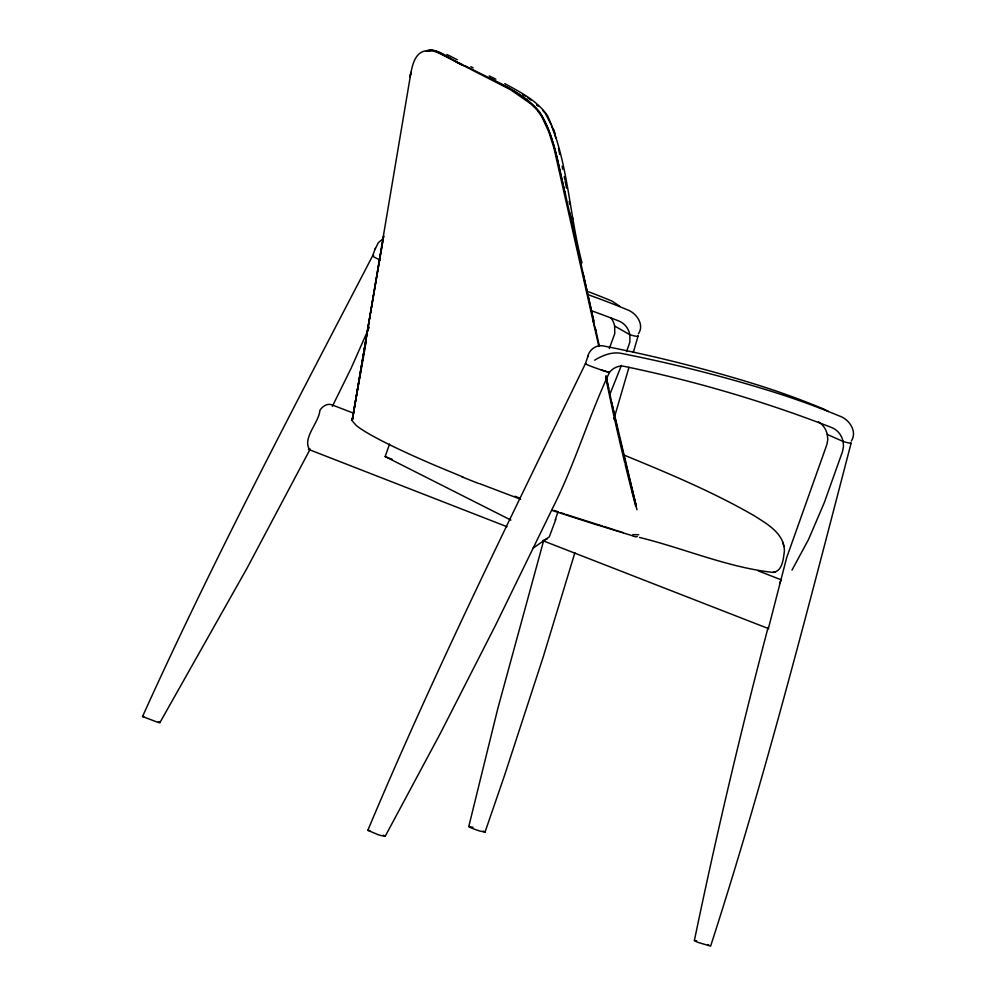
<?xml version="1.0" encoding="UTF-8"?>
<svg xmlns="http://www.w3.org/2000/svg" width="996" height="996" viewBox="0 0 996 996"><rect width="100%" height="100%" fill="white"/><g stroke="black" fill="none" stroke-linecap="round" stroke-linejoin="round"><path stroke-width="1.49" d="M818.513 421.831A23.73 20.318 -66.1 0 1 827.253 434.43L827.813 439.448L826.879 444.565L786.641 557.748L768.364 628.601M364.026 353.941L352.186 419.876L383.697 235.94L352.248 420.499L410.987 72.322L410.016 76.879C412.132 67.504 413.651 53.56 425.055 50.883M364.461 351.513L365.096 348.002M365.557 345.438L366.167 342.064M694.386 940.498C716.161 835.532 740.775 731.176 768.09 627.53M574.866 552.755L543.218 656.949L504.586 775.274L485.015 832.146L479.611 830.963A8.591 0.685 19.2 0 1 468.78 826.518L497.801 708.567L543.281 541.986M851.094 443.232C807.171 611.644 764.206 780.453 710.621 946.125L698.395 942.515A8.578 0.685 19.2 0 1 694.623 940.411M779.656 583.457L780.466 581.266M587.677 357.091C588.997 349.509 596.753 344.006 604.348 346.147A1970.449 1687.124 -66.1 0 1 752.827 383.472A1087.445 931.086 -66.1 0 1 824.016 409.144L828.361 411.473M613.86 419.167L628.986 367.25M633.307 352.41L638.062 336.1M375.081 249.274L378.318 242.663L382.862 238.94M587.964 356.033L585.424 363.665C510.425 518.045 434.244 671.989 367.823 830.328L369.914 830.552M510.898 520.099L385.178 456.591L389.56 444.017M555.158 519.999L557.997 511.857M555.88 519.302L549.269 536.894L532.897 548.273M375.417 248.178L372.678 255.711C293.521 408.061 213.194 559.964 142.528 716.522L157.804 722.312A9.213 0.735 19.2 0 0 159.123 722.586A9.126 0.735 19.2 0 0 159.908 722.598M621.404 365.432L609.564 395.113M626.546 351.588L629.846 342.163L629.895 334.731A23.73 20.219 -60.4 0 0 618.69 320.924A1764.887 1503.711 -60.4 0 0 590.64 310.428M609.328 348.5L614.769 333.585L614.657 326.053A23.73 20.219 -60.4 0 0 610.685 317.55M369.304 327.149L351.04 368.42L332.328 406.393M468.817 826.531L470.797 826.755M310.204 449.084L247.357 567.608L159.92 722.586A9.014 0.722 19.2 0 0 158.538 721.627L158.439 721.59M367.823 830.34L377.795 834.548A9.3 0.747 19.2 0 0 380.596 835.432L385.153 836.379L440.593 732.919L495.884 624.567L553.639 506.105C575.24 462.928 589.01 415.967 609.39 372.492A16.509 14.143 -66.1 0 1 624.131 366.341A1764.887 1511.119 -66.1 0 1 831.623 427.521A23.73 20.318 -66.1 0 1 843.077 441.452L843.512 446.42L842.529 451.512L824.29 502.644L808.528 539.496L791.994 570.11M385.153 836.379L385.153 836.254A9.076 0.722 19.2 0 0 384.892 836.03M851.343 441.054C857.506 431.529 849.376 419.465 839.827 416.166A1087.483 931.123 -66.1 0 0 768.651 390.494A1970.449 1687.124 -66.1 0 0 620.172 353.169C611.146 351.887 602.194 355.597 594.624 360.179M353.057 418.332L352.273 419.391A267.862 22.149 18.1 0 0 352.335 421.009L356.219 425.429A266.019 21.177 19.3 0 0 436.758 466.128L462.804 476.935M638.411 333.785C644.748 324.646 636.344 312.881 627.219 309.731A1087.445 926.517 -60.4 0 0 588.536 294.853M780.715 580.892L781.462 580.295M142.528 716.522L143.723 716.547M425.79 51.356C439.796 46.538 452.259 62.586 465.182 65.898M547.128 538.948L543.032 540.492M426.313 50.983C432.438 47.621 438.962 52.9 444.453 55.228M426.798 51.294L432.351 50.672L439.099 53.174L510.5 89.677L530.968 103.945L536.906 109.734L542.023 117.055L548.945 132.219L554.075 148.491L598.857 346.508M639.482 537.429C683.978 548.335 727.267 567.309 772.958 572.414C782.732 571.293 783.292 558.594 784.412 551.087C784.313 533.333 767.02 523.908 753.96 515.592C712.713 491.8 668.602 473.386 624.629 455.309M593.628 320.351L593.018 320.513L595.894 330.485M309.681 449.682C301.85 438.402 319.181 422.366 319.841 410.477C321.969 406.605 327.323 403.031 331.718 404.774L353.58 413.191M772.958 572.414L775.498 571.853M638.697 534.728L632.771 534.578M622.649 532.399L623.372 532.599M471.955 827.053L473.025 827.365M614.657 326.053L629.982 334.756A16.758 1.718 20 0 0 637.851 335.702M827.253 434.43L843.151 441.477M619.139 531.329L621.479 532.038M598.223 525.328L551.597 510.276M602.368 526.013L576.211 517.733A98.38 7.893 19.2 0 1 565.989 514.409M603.825 526.473L614.769 529.947M616.138 530.382L617.981 530.968M520.609 499.257L479.649 483.658M758.23 570.87L781.362 579.884M385.178 456.591L392.312 459.368M308.362 449.308L506.976 526.71M543.231 540.828L768.601 628.65M707.882 944.619L708.779 945.017M446.893 54.456L457.313 59.748M483.247 831.075L485.027 832.146M489.746 78.136C507.823 87.324 527.158 96.488 539.981 112.772C554.336 135.63 557.573 163.083 564.184 188.754M489.223 75.908L495.859 79.194M491.078 78.796C508.67 87.797 527.482 96.849 539.944 112.735C555.233 137.311 558.258 166.905 565.467 194.382M470.834 66.682L473.162 67.865M504.735 83.614C520.31 92.155 537.392 100.733 547.638 115.847C568.38 161.95 569.065 214.401 582 262.844M522.813 94.52L525.178 96.052M527.519 97.645L530.993 100.135M538.263 105.974L536.57 104.58L538.463 106.136M620.11 306.507L611.98 301.066A1087.483 926.554 -60.4 0 0 588.599 291.791M637.291 536.446L636.232 536.869A8.864 0.946 19.8 0 1 632.448 535.91M542.621 110.257L544.949 113.046M545.671 114.079L551 124.413M551.435 125.508L552.718 128.77M553.29 128.534L555.009 133.377M553.141 129.966L554 132.381M554.436 133.576L555.967 138.469M783.939 546.518L782.682 542.098M636.12 505.619L611.556 402.222M631.701 489.41L637.017 509.79M636.232 505.98L619.288 437.182M631.95 491.763L635.685 506.18M625.139 464.435L631.576 490.318M593.965 321.907L591.935 312.931M619.076 438.863L624.791 462.941M618.715 437.356L614.009 416.627M564.782 191.357L576.945 245.564M617.532 429.5L605.942 375.791L608.631 388.315M569.413 211.75L574.742 235.566M593.604 320.376L580.593 262.11M590.815 308.001L583.034 273.153M595.633 329.278L599.455 346.371M576.809 244.954L581.34 265.446M605.643 377.335L613.71 415.245M558.495 148.516L559.715 154.417M569.177 201.404L569.762 204.342M572.127 216.057L572.725 218.996M562.155 166.232L562.74 169.171M564.209 176.516L564.807 179.454M565.093 180.923L566.537 188.232M478.615 483.508A267.737 25.572 18.6 0 1 461.696 476.735M631.701 535.512A488.389 35.619 18.9 0 1 597.588 524.967M462.592 64.752A338.777 7.669 24.7 0 1 442.386 54.307M491.626 79.033A338.901 7.731 24.7 0 1 465.02 65.786M564.508 513.924A98.38 7.893 19.2 0 1 560.549 512.604M557.897 511.707A98.38 7.893 19.2 0 1 553.913 510.338M519.028 497.801A98.38 7.893 19.2 0 1 514.932 496.245M383.248 835.171A9.014 0.722 19.2 0 1 384.095 835.582M601.36 369.964A17.056 0.984 18.4 0 0 609.39 372.492L609.066 372.404A16.745 0.971 18.4 0 1 590.989 366.279A16.745 0.971 18.4 0 1 586.407 363.627M380.285 260.031A16.683 1.718 20 0 1 373.649 255.437M850.584 442.797A16.758 0.971 18.4 0 1 843.064 441.452M696.353 940.71A8.591 0.685 19.2 0 1 696.652 940.784"/></g></svg>
